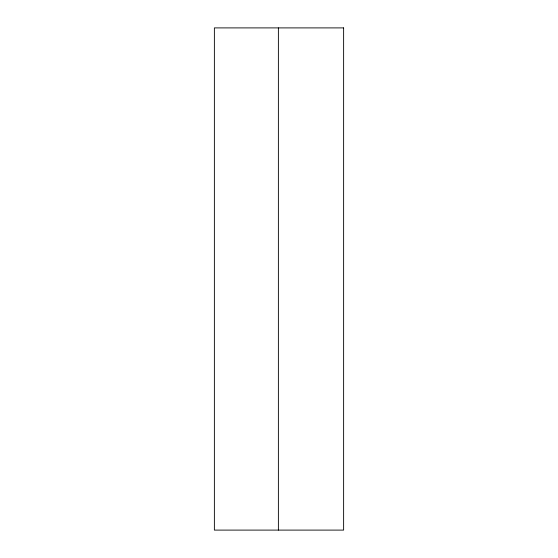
<?xml version="1.0" encoding="UTF-8"?>
<svg xmlns="http://www.w3.org/2000/svg" width="558" height="558" viewBox="0 0 558 558"><rect width="100%" height="100%" fill="white"/><g stroke="black" fill="none" stroke-linecap="round" stroke-linejoin="round"><path stroke-width="0.84" d="M278.386 27.9L278.386 530.1M343.623 27.9L214.377 27.9L214.377 530.1L343.623 530.1L343.623 27.9"/></g></svg>
